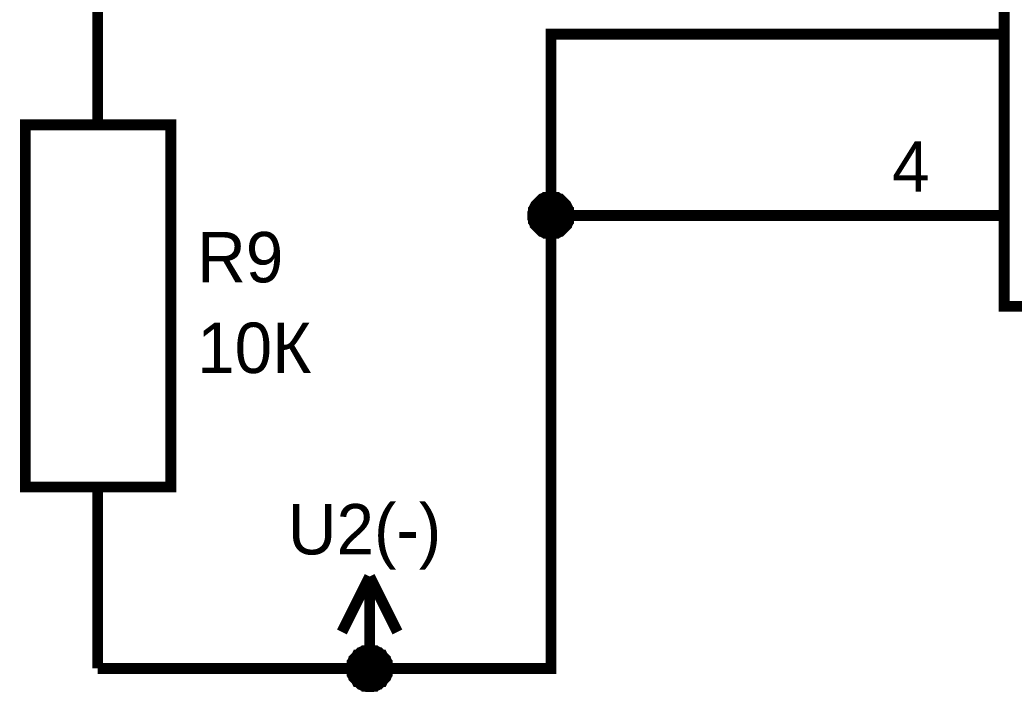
# Model space of a CAD drawing. Extents: x 0 to 594, y 0 to 420.
# Drawn here: x 157.92 to 185.34, y 124.34 to 142.89 of the extents above; entities that cross this region are included whole.
import ezdxf

# ---------------------------------------------------------------- set-up
doc = ezdxf.new("R2010")
doc.units = 0
doc.layers.add('SHEET', color=255, linetype='CONTINUOUS')

msp = doc.modelspace()

# ---------------------------------------------------------------- linework, layer by layer
at = {"layer": 'SHEET', "const_width": 0.3}
for points in [[(185.069, 154.998), (212.54, 154.998), (212.54, 134.985), (185.069, 134.985), (185.069, 154.998)], [(158.068, 139.988), (162.079, 139.988), (162.079, 129.999), (158.068, 129.999), (158.068, 139.988)]]:
    msp.add_lwpolyline(points, close=True, dxfattribs=at)
at = {"layer": 'SHEET'}
for points, const_width in [([(160.065, 139.988), (160.065, 144.992)], 0.3), ([(180.068, 142.49), (172.567, 142.49), (172.567, 137.487)], 0.3), ([(185.069, 142.49), (180.068, 142.49)], 0.3), ([(172.063, 137.487), (172.063, 137.504), (172.063, 137.539), (172.063, 137.556), (172.081, 137.591), (172.081, 137.608), (172.081, 137.643), (172.098, 137.66), (172.098, 137.678), (172.116, 137.713), (172.133, 137.73), (172.133, 137.747), (172.15, 137.782), (172.168, 137.799), (172.185, 137.817), (172.202, 137.834), (172.22, 137.852), (172.237, 137.869), (172.254, 137.886), (172.272, 137.904), (172.289, 137.921), (172.307, 137.938), (172.324, 137.938), (172.341, 137.956), (172.376, 137.973), (172.393, 137.973), (172.411, 137.991), (172.445, 137.991), (172.463, 137.991), (172.498, 138.008), (172.515, 138.008), (172.55, 138.008), (172.567, 138.008)], 0.3), ([(172.063, 137.487), (172.063, 137.504), (172.063, 137.539), (172.063, 137.556), (172.081, 137.591), (172.081, 137.608), (172.081, 137.643), (172.098, 137.66), (172.098, 137.678), (172.116, 137.713), (172.133, 137.73), (172.133, 137.747), (172.15, 137.782), (172.168, 137.799), (172.185, 137.817), (172.202, 137.834), (172.22, 137.852), (172.237, 137.869), (172.254, 137.886), (172.272, 137.904), (172.289, 137.921), (172.307, 137.938), (172.324, 137.938), (172.341, 137.956), (172.376, 137.973), (172.393, 137.973), (172.411, 137.991), (172.445, 137.991), (172.463, 137.991), (172.498, 138.008), (172.515, 138.008), (172.55, 138.008), (172.567, 138.008)], 0.3), ([(172.063, 137.487), (172.063, 137.504), (172.063, 137.539), (172.063, 137.556), (172.081, 137.591), (172.081, 137.608), (172.081, 137.643), (172.098, 137.66), (172.098, 137.678), (172.116, 137.713), (172.133, 137.73), (172.133, 137.747), (172.15, 137.782), (172.168, 137.799), (172.185, 137.817), (172.202, 137.834), (172.22, 137.852), (172.237, 137.869), (172.254, 137.886), (172.272, 137.904), (172.289, 137.921), (172.307, 137.938), (172.324, 137.938), (172.341, 137.956), (172.376, 137.973), (172.393, 137.973), (172.411, 137.991), (172.445, 137.991), (172.463, 137.991), (172.498, 138.008), (172.515, 138.008), (172.55, 138.008), (172.567, 138.008)], 0.3), ([(172.063, 137.487), (172.063, 137.504), (172.063, 137.539), (172.063, 137.556), (172.081, 137.591), (172.081, 137.608), (172.081, 137.643), (172.098, 137.66), (172.098, 137.678), (172.116, 137.713), (172.133, 137.73), (172.133, 137.747), (172.15, 137.782), (172.168, 137.799), (172.185, 137.817), (172.202, 137.834), (172.22, 137.852), (172.237, 137.869), (172.254, 137.886), (172.272, 137.904), (172.289, 137.921), (172.307, 137.938), (172.324, 137.938), (172.341, 137.956), (172.376, 137.973), (172.393, 137.973), (172.411, 137.991), (172.445, 137.991), (172.463, 137.991), (172.498, 138.008), (172.515, 138.008), (172.55, 138.008), (172.567, 138.008)], 0.3), ([(172.063, 137.487), (172.063, 137.504), (172.063, 137.539), (172.063, 137.556), (172.081, 137.591), (172.081, 137.608), (172.081, 137.643), (172.098, 137.66), (172.098, 137.678), (172.116, 137.713), (172.133, 137.73), (172.133, 137.747), (172.15, 137.782), (172.168, 137.799), (172.185, 137.817), (172.202, 137.834), (172.22, 137.852), (172.237, 137.869), (172.254, 137.886), (172.272, 137.904), (172.289, 137.921), (172.307, 137.938), (172.324, 137.938), (172.341, 137.956), (172.376, 137.973), (172.393, 137.973), (172.411, 137.991), (172.445, 137.991), (172.463, 137.991), (172.498, 138.008), (172.515, 138.008), (172.55, 138.008), (172.567, 138.008)], 0.0991), ([(172.063, 137.487), (172.063, 137.504), (172.063, 137.539), (172.063, 137.556), (172.081, 137.591), (172.081, 137.608), (172.081, 137.643), (172.098, 137.66), (172.098, 137.678), (172.116, 137.713), (172.133, 137.73), (172.133, 137.747), (172.15, 137.782), (172.168, 137.799), (172.185, 137.817), (172.202, 137.834), (172.22, 137.852), (172.237, 137.869), (172.254, 137.886), (172.272, 137.904), (172.289, 137.921), (172.307, 137.938), (172.324, 137.938), (172.341, 137.956), (172.376, 137.973), (172.393, 137.973), (172.411, 137.991), (172.445, 137.991), (172.463, 137.991), (172.498, 138.008), (172.515, 138.008), (172.55, 138.008), (172.567, 138.008)], 0.0991), ([(172.063, 137.487), (172.063, 137.504), (172.063, 137.539), (172.063, 137.556), (172.081, 137.591), (172.081, 137.608), (172.081, 137.643), (172.098, 137.66), (172.098, 137.678), (172.116, 137.713), (172.133, 137.73), (172.133, 137.747), (172.15, 137.782), (172.168, 137.799), (172.185, 137.817), (172.202, 137.834), (172.22, 137.852), (172.237, 137.869), (172.254, 137.886), (172.272, 137.904), (172.289, 137.921), (172.307, 137.938), (172.324, 137.938), (172.341, 137.956), (172.376, 137.973), (172.393, 137.973), (172.411, 137.991), (172.445, 137.991), (172.463, 137.991), (172.498, 138.008), (172.515, 138.008), (172.55, 138.008), (172.567, 138.008)], 0.0991), ([(172.063, 137.487), (172.063, 137.504), (172.063, 137.539), (172.063, 137.556), (172.081, 137.591), (172.081, 137.608), (172.081, 137.643), (172.098, 137.66), (172.098, 137.678), (172.116, 137.713), (172.133, 137.73), (172.133, 137.747), (172.15, 137.782), (172.168, 137.799), (172.185, 137.817), (172.202, 137.834), (172.22, 137.852), (172.237, 137.869), (172.254, 137.886), (172.272, 137.904), (172.289, 137.921), (172.307, 137.938), (172.324, 137.938), (172.341, 137.956), (172.376, 137.973), (172.393, 137.973), (172.411, 137.991), (172.445, 137.991), (172.463, 137.991), (172.498, 138.008), (172.515, 138.008), (172.55, 138.008), (172.567, 138.008)], 0.0991), ([(172.567, 138.008), (172.567, 138.008)], 0.3), ([(172.567, 138.008), (172.584, 138.008), (172.619, 138.008), (172.636, 138.008), (172.671, 137.991), (172.689, 137.991), (172.723, 137.991), (172.741, 137.973), (172.758, 137.973), (172.793, 137.956), (172.81, 137.938), (172.827, 137.938), (172.845, 137.921), (172.862, 137.904), (172.88, 137.886), (172.897, 137.869), (172.914, 137.852), (172.932, 137.834), (172.949, 137.817), (172.966, 137.799), (172.984, 137.782), (173.001, 137.747), (173.001, 137.73), (173.018, 137.713), (173.036, 137.678), (173.036, 137.66), (173.053, 137.643), (173.053, 137.608), (173.053, 137.591), (173.071, 137.556), (173.071, 137.539), (173.071, 137.504), (173.071, 137.487)], 0.3), ([(172.567, 138.008), (172.567, 138.008)], 0.3), ([(172.567, 138.008), (172.584, 138.008), (172.619, 138.008), (172.636, 138.008), (172.671, 137.991), (172.689, 137.991), (172.723, 137.991), (172.741, 137.973), (172.758, 137.973), (172.793, 137.956), (172.81, 137.938), (172.827, 137.938), (172.845, 137.921), (172.862, 137.904), (172.88, 137.886), (172.897, 137.869), (172.914, 137.852), (172.932, 137.834), (172.949, 137.817), (172.966, 137.799), (172.984, 137.782), (173.001, 137.747), (173.001, 137.73), (173.018, 137.713), (173.036, 137.678), (173.036, 137.66), (173.053, 137.643), (173.053, 137.608), (173.053, 137.591), (173.071, 137.556), (173.071, 137.539), (173.071, 137.504), (173.071, 137.487)], 0.3), ([(172.567, 138.008), (172.567, 138.008)], 0.3), ([(172.567, 138.008), (172.584, 138.008), (172.619, 138.008), (172.636, 138.008), (172.671, 137.991), (172.689, 137.991), (172.723, 137.991), (172.741, 137.973), (172.758, 137.973), (172.793, 137.956), (172.81, 137.938), (172.827, 137.938), (172.845, 137.921), (172.862, 137.904), (172.88, 137.886), (172.897, 137.869), (172.914, 137.852), (172.932, 137.834), (172.949, 137.817), (172.966, 137.799), (172.984, 137.782), (173.001, 137.747), (173.001, 137.73), (173.018, 137.713), (173.036, 137.678), (173.036, 137.66), (173.053, 137.643), (173.053, 137.608), (173.053, 137.591), (173.071, 137.556), (173.071, 137.539), (173.071, 137.504), (173.071, 137.487)], 0.3), ([(172.567, 138.008), (172.567, 138.008)], 0.3), ([(172.567, 138.008), (172.584, 138.008), (172.619, 138.008), (172.636, 138.008), (172.671, 137.991), (172.689, 137.991), (172.723, 137.991), (172.741, 137.973), (172.758, 137.973), (172.793, 137.956), (172.81, 137.938), (172.827, 137.938), (172.845, 137.921), (172.862, 137.904), (172.88, 137.886), (172.897, 137.869), (172.914, 137.852), (172.932, 137.834), (172.949, 137.817), (172.966, 137.799), (172.984, 137.782), (173.001, 137.747), (173.001, 137.73), (173.018, 137.713), (173.036, 137.678), (173.036, 137.66), (173.053, 137.643), (173.053, 137.608), (173.053, 137.591), (173.071, 137.556), (173.071, 137.539), (173.071, 137.504), (173.071, 137.487)], 0.3), ([(172.567, 138.008), (172.567, 138.008)], 0.0991), ([(172.567, 138.008), (172.584, 138.008), (172.619, 138.008), (172.636, 138.008), (172.671, 137.991), (172.689, 137.991), (172.723, 137.991), (172.741, 137.973), (172.758, 137.973), (172.793, 137.956), (172.81, 137.938), (172.827, 137.938), (172.845, 137.921), (172.862, 137.904), (172.88, 137.886), (172.897, 137.869), (172.914, 137.852), (172.932, 137.834), (172.949, 137.817), (172.966, 137.799), (172.984, 137.782), (173.001, 137.747), (173.001, 137.73), (173.018, 137.713), (173.036, 137.678), (173.036, 137.66), (173.053, 137.643), (173.053, 137.608), (173.053, 137.591), (173.071, 137.556), (173.071, 137.539), (173.071, 137.504), (173.071, 137.487)], 0.0991), ([(172.567, 138.008), (172.567, 138.008)], 0.0991), ([(172.567, 138.008), (172.584, 138.008), (172.619, 138.008), (172.636, 138.008), (172.671, 137.991), (172.689, 137.991), (172.723, 137.991), (172.741, 137.973), (172.758, 137.973), (172.793, 137.956), (172.81, 137.938), (172.827, 137.938), (172.845, 137.921), (172.862, 137.904), (172.88, 137.886), (172.897, 137.869), (172.914, 137.852), (172.932, 137.834), (172.949, 137.817), (172.966, 137.799), (172.984, 137.782), (173.001, 137.747), (173.001, 137.73), (173.018, 137.713), (173.036, 137.678), (173.036, 137.66), (173.053, 137.643), (173.053, 137.608), (173.053, 137.591), (173.071, 137.556), (173.071, 137.539), (173.071, 137.504), (173.071, 137.487)], 0.0991), ([(172.567, 138.008), (172.567, 138.008)], 0.0991), ([(172.567, 138.008), (172.584, 138.008), (172.619, 138.008), (172.636, 138.008), (172.671, 137.991), (172.689, 137.991), (172.723, 137.991), (172.741, 137.973), (172.758, 137.973), (172.793, 137.956), (172.81, 137.938), (172.827, 137.938), (172.845, 137.921), (172.862, 137.904), (172.88, 137.886), (172.897, 137.869), (172.914, 137.852), (172.932, 137.834), (172.949, 137.817), (172.966, 137.799), (172.984, 137.782), (173.001, 137.747), (173.001, 137.73), (173.018, 137.713), (173.036, 137.678), (173.036, 137.66), (173.053, 137.643), (173.053, 137.608), (173.053, 137.591), (173.071, 137.556), (173.071, 137.539), (173.071, 137.504), (173.071, 137.487)], 0.0991), ([(172.567, 138.008), (172.567, 138.008)], 0.0991), ([(172.567, 138.008), (172.584, 138.008), (172.619, 138.008), (172.636, 138.008), (172.671, 137.991), (172.689, 137.991), (172.723, 137.991), (172.741, 137.973), (172.758, 137.973), (172.793, 137.956), (172.81, 137.938), (172.827, 137.938), (172.845, 137.921), (172.862, 137.904), (172.88, 137.886), (172.897, 137.869), (172.914, 137.852), (172.932, 137.834), (172.949, 137.817), (172.966, 137.799), (172.984, 137.782), (173.001, 137.747), (173.001, 137.73), (173.018, 137.713), (173.036, 137.678), (173.036, 137.66), (173.053, 137.643), (173.053, 137.608), (173.053, 137.591), (173.071, 137.556), (173.071, 137.539), (173.071, 137.504), (173.071, 137.487)], 0.0991), ([(180.068, 137.487), (172.567, 137.487), (172.567, 124.996), (167.566, 124.996), (160.065, 124.996)], 0.3), ([(172.567, 136.983), (172.55, 136.983), (172.515, 136.983), (172.498, 136.983), (172.463, 137), (172.445, 137), (172.411, 137), (172.393, 137.018), (172.376, 137.018), (172.341, 137.035), (172.324, 137.052), (172.307, 137.052), (172.289, 137.07), (172.272, 137.087), (172.254, 137.105), (172.237, 137.122), (172.22, 137.139), (172.202, 137.157), (172.185, 137.174), (172.168, 137.191), (172.15, 137.209), (172.133, 137.226), (172.133, 137.244), (172.116, 137.261), (172.098, 137.296), (172.098, 137.313), (172.081, 137.33), (172.081, 137.365), (172.081, 137.383), (172.063, 137.417), (172.063, 137.435), (172.063, 137.469), (172.063, 137.487)], 0.3), ([(172.063, 137.487), (172.063, 137.487)], 0.3), ([(172.567, 136.983), (172.55, 136.983), (172.515, 136.983), (172.498, 136.983), (172.463, 137), (172.445, 137), (172.411, 137), (172.393, 137.018), (172.376, 137.018), (172.341, 137.035), (172.324, 137.052), (172.307, 137.052), (172.289, 137.07), (172.272, 137.087), (172.254, 137.105), (172.237, 137.122), (172.22, 137.139), (172.202, 137.157), (172.185, 137.174), (172.168, 137.191), (172.15, 137.209), (172.133, 137.226), (172.133, 137.244), (172.116, 137.261), (172.098, 137.296), (172.098, 137.313), (172.081, 137.33), (172.081, 137.365), (172.081, 137.383), (172.063, 137.417), (172.063, 137.435), (172.063, 137.469), (172.063, 137.487)], 0.3), ([(172.063, 137.487), (172.063, 137.487)], 0.3), ([(172.567, 136.983), (172.55, 136.983), (172.515, 136.983), (172.498, 136.983), (172.463, 137), (172.445, 137), (172.411, 137), (172.393, 137.018), (172.376, 137.018), (172.341, 137.035), (172.324, 137.052), (172.307, 137.052), (172.289, 137.07), (172.272, 137.087), (172.254, 137.105), (172.237, 137.122), (172.22, 137.139), (172.202, 137.157), (172.185, 137.174), (172.168, 137.191), (172.15, 137.209), (172.133, 137.226), (172.133, 137.244), (172.116, 137.261), (172.098, 137.296), (172.098, 137.313), (172.081, 137.33), (172.081, 137.365), (172.081, 137.383), (172.063, 137.417), (172.063, 137.435), (172.063, 137.469), (172.063, 137.487)], 0.3), ([(172.063, 137.487), (172.063, 137.487)], 0.3), ([(172.567, 136.983), (172.55, 136.983), (172.515, 136.983), (172.498, 136.983), (172.463, 137), (172.445, 137), (172.411, 137), (172.393, 137.018), (172.376, 137.018), (172.341, 137.035), (172.324, 137.052), (172.307, 137.052), (172.289, 137.07), (172.272, 137.087), (172.254, 137.105), (172.237, 137.122), (172.22, 137.139), (172.202, 137.157), (172.185, 137.174), (172.168, 137.191), (172.15, 137.209), (172.133, 137.226), (172.133, 137.244), (172.116, 137.261), (172.098, 137.296), (172.098, 137.313), (172.081, 137.33), (172.081, 137.365), (172.081, 137.383), (172.063, 137.417), (172.063, 137.435), (172.063, 137.469), (172.063, 137.487)], 0.3), ([(172.063, 137.487), (172.063, 137.487)], 0.3), ([(172.567, 136.983), (172.55, 136.983), (172.515, 136.983), (172.498, 136.983), (172.463, 137), (172.445, 137), (172.411, 137), (172.393, 137.018), (172.376, 137.018), (172.341, 137.035), (172.324, 137.052), (172.307, 137.052), (172.289, 137.07), (172.272, 137.087), (172.254, 137.105), (172.237, 137.122), (172.22, 137.139), (172.202, 137.157), (172.185, 137.174), (172.168, 137.191), (172.15, 137.209), (172.133, 137.226), (172.133, 137.244), (172.116, 137.261), (172.098, 137.296), (172.098, 137.313), (172.081, 137.33), (172.081, 137.365), (172.081, 137.383), (172.063, 137.417), (172.063, 137.435), (172.063, 137.469), (172.063, 137.487)], 0.0991), ([(172.063, 137.487), (172.063, 137.487)], 0.0991), ([(172.567, 136.983), (172.55, 136.983), (172.515, 136.983), (172.498, 136.983), (172.463, 137), (172.445, 137), (172.411, 137), (172.393, 137.018), (172.376, 137.018), (172.341, 137.035), (172.324, 137.052), (172.307, 137.052), (172.289, 137.07), (172.272, 137.087), (172.254, 137.105), (172.237, 137.122), (172.22, 137.139), (172.202, 137.157), (172.185, 137.174), (172.168, 137.191), (172.15, 137.209), (172.133, 137.226), (172.133, 137.244), (172.116, 137.261), (172.098, 137.296), (172.098, 137.313), (172.081, 137.33), (172.081, 137.365), (172.081, 137.383), (172.063, 137.417), (172.063, 137.435), (172.063, 137.469), (172.063, 137.487)], 0.0991), ([(172.063, 137.487), (172.063, 137.487)], 0.0991), ([(172.567, 136.983), (172.55, 136.983), (172.515, 136.983), (172.498, 136.983), (172.463, 137), (172.445, 137), (172.411, 137), (172.393, 137.018), (172.376, 137.018), (172.341, 137.035), (172.324, 137.052), (172.307, 137.052), (172.289, 137.07), (172.272, 137.087), (172.254, 137.105), (172.237, 137.122), (172.22, 137.139), (172.202, 137.157), (172.185, 137.174), (172.168, 137.191), (172.15, 137.209), (172.133, 137.226), (172.133, 137.244), (172.116, 137.261), (172.098, 137.296), (172.098, 137.313), (172.081, 137.33), (172.081, 137.365), (172.081, 137.383), (172.063, 137.417), (172.063, 137.435), (172.063, 137.469), (172.063, 137.487)], 0.0991), ([(172.063, 137.487), (172.063, 137.487)], 0.0991), ([(172.567, 136.983), (172.55, 136.983), (172.515, 136.983), (172.498, 136.983), (172.463, 137), (172.445, 137), (172.411, 137), (172.393, 137.018), (172.376, 137.018), (172.341, 137.035), (172.324, 137.052), (172.307, 137.052), (172.289, 137.07), (172.272, 137.087), (172.254, 137.105), (172.237, 137.122), (172.22, 137.139), (172.202, 137.157), (172.185, 137.174), (172.168, 137.191), (172.15, 137.209), (172.133, 137.226), (172.133, 137.244), (172.116, 137.261), (172.098, 137.296), (172.098, 137.313), (172.081, 137.33), (172.081, 137.365), (172.081, 137.383), (172.063, 137.417), (172.063, 137.435), (172.063, 137.469), (172.063, 137.487)], 0.0991), ([(172.063, 137.487), (172.063, 137.487)], 0.0991), ([(173.071, 137.487), (173.071, 137.469), (173.071, 137.435), (173.071, 137.417), (173.053, 137.383), (173.053, 137.365), (173.053, 137.33), (173.036, 137.313), (173.036, 137.296), (173.018, 137.261), (173.001, 137.244), (173.001, 137.226), (172.984, 137.209), (172.966, 137.191), (172.949, 137.174), (172.932, 137.157), (172.914, 137.139), (172.897, 137.122), (172.88, 137.105), (172.862, 137.087), (172.845, 137.07), (172.827, 137.052), (172.81, 137.052), (172.793, 137.035), (172.758, 137.018), (172.741, 137.018), (172.723, 137), (172.689, 137), (172.671, 137), (172.636, 136.983), (172.619, 136.983), (172.584, 136.983), (172.567, 136.983)], 0.3), ([(173.071, 137.487), (173.071, 137.469), (173.071, 137.435), (173.071, 137.417), (173.053, 137.383), (173.053, 137.365), (173.053, 137.33), (173.036, 137.313), (173.036, 137.296), (173.018, 137.261), (173.001, 137.244), (173.001, 137.226), (172.984, 137.209), (172.966, 137.191), (172.949, 137.174), (172.932, 137.157), (172.914, 137.139), (172.897, 137.122), (172.88, 137.105), (172.862, 137.087), (172.845, 137.07), (172.827, 137.052), (172.81, 137.052), (172.793, 137.035), (172.758, 137.018), (172.741, 137.018), (172.723, 137), (172.689, 137), (172.671, 137), (172.636, 136.983), (172.619, 136.983), (172.584, 136.983), (172.567, 136.983)], 0.3), ([(173.071, 137.487), (173.071, 137.469), (173.071, 137.435), (173.071, 137.417), (173.053, 137.383), (173.053, 137.365), (173.053, 137.33), (173.036, 137.313), (173.036, 137.296), (173.018, 137.261), (173.001, 137.244), (173.001, 137.226), (172.984, 137.209), (172.966, 137.191), (172.949, 137.174), (172.932, 137.157), (172.914, 137.139), (172.897, 137.122), (172.88, 137.105), (172.862, 137.087), (172.845, 137.07), (172.827, 137.052), (172.81, 137.052), (172.793, 137.035), (172.758, 137.018), (172.741, 137.018), (172.723, 137), (172.689, 137), (172.671, 137), (172.636, 136.983), (172.619, 136.983), (172.584, 136.983), (172.567, 136.983)], 0.3), ([(173.071, 137.487), (173.071, 137.469), (173.071, 137.435), (173.071, 137.417), (173.053, 137.383), (173.053, 137.365), (173.053, 137.33), (173.036, 137.313), (173.036, 137.296), (173.018, 137.261), (173.001, 137.244), (173.001, 137.226), (172.984, 137.209), (172.966, 137.191), (172.949, 137.174), (172.932, 137.157), (172.914, 137.139), (172.897, 137.122), (172.88, 137.105), (172.862, 137.087), (172.845, 137.07), (172.827, 137.052), (172.81, 137.052), (172.793, 137.035), (172.758, 137.018), (172.741, 137.018), (172.723, 137), (172.689, 137), (172.671, 137), (172.636, 136.983), (172.619, 136.983), (172.584, 136.983), (172.567, 136.983)], 0.3), ([(173.071, 137.487), (173.071, 137.469), (173.071, 137.435), (173.071, 137.417), (173.053, 137.383), (173.053, 137.365), (173.053, 137.33), (173.036, 137.313), (173.036, 137.296), (173.018, 137.261), (173.001, 137.244), (173.001, 137.226), (172.984, 137.209), (172.966, 137.191), (172.949, 137.174), (172.932, 137.157), (172.914, 137.139), (172.897, 137.122), (172.88, 137.105), (172.862, 137.087), (172.845, 137.07), (172.827, 137.052), (172.81, 137.052), (172.793, 137.035), (172.758, 137.018), (172.741, 137.018), (172.723, 137), (172.689, 137), (172.671, 137), (172.636, 136.983), (172.619, 136.983), (172.584, 136.983), (172.567, 136.983)], 0.0991), ([(173.071, 137.487), (173.071, 137.469), (173.071, 137.435), (173.071, 137.417), (173.053, 137.383), (173.053, 137.365), (173.053, 137.33), (173.036, 137.313), (173.036, 137.296), (173.018, 137.261), (173.001, 137.244), (173.001, 137.226), (172.984, 137.209), (172.966, 137.191), (172.949, 137.174), (172.932, 137.157), (172.914, 137.139), (172.897, 137.122), (172.88, 137.105), (172.862, 137.087), (172.845, 137.07), (172.827, 137.052), (172.81, 137.052), (172.793, 137.035), (172.758, 137.018), (172.741, 137.018), (172.723, 137), (172.689, 137), (172.671, 137), (172.636, 136.983), (172.619, 136.983), (172.584, 136.983), (172.567, 136.983)], 0.0991), ([(173.071, 137.487), (173.071, 137.469), (173.071, 137.435), (173.071, 137.417), (173.053, 137.383), (173.053, 137.365), (173.053, 137.33), (173.036, 137.313), (173.036, 137.296), (173.018, 137.261), (173.001, 137.244), (173.001, 137.226), (172.984, 137.209), (172.966, 137.191), (172.949, 137.174), (172.932, 137.157), (172.914, 137.139), (172.897, 137.122), (172.88, 137.105), (172.862, 137.087), (172.845, 137.07), (172.827, 137.052), (172.81, 137.052), (172.793, 137.035), (172.758, 137.018), (172.741, 137.018), (172.723, 137), (172.689, 137), (172.671, 137), (172.636, 136.983), (172.619, 136.983), (172.584, 136.983), (172.567, 136.983)], 0.0991), ([(173.071, 137.487), (173.071, 137.469), (173.071, 137.435), (173.071, 137.417), (173.053, 137.383), (173.053, 137.365), (173.053, 137.33), (173.036, 137.313), (173.036, 137.296), (173.018, 137.261), (173.001, 137.244), (173.001, 137.226), (172.984, 137.209), (172.966, 137.191), (172.949, 137.174), (172.932, 137.157), (172.914, 137.139), (172.897, 137.122), (172.88, 137.105), (172.862, 137.087), (172.845, 137.07), (172.827, 137.052), (172.81, 137.052), (172.793, 137.035), (172.758, 137.018), (172.741, 137.018), (172.723, 137), (172.689, 137), (172.671, 137), (172.636, 136.983), (172.619, 136.983), (172.584, 136.983), (172.567, 136.983)], 0.0991), ([(173.071, 137.487), (173.071, 137.487), (173.071, 137.487), (173.071, 137.487), (173.071, 137.487), (173.071, 137.487), (173.071, 137.487), (173.071, 137.487), (173.071, 137.487), (173.071, 137.487), (173.071, 137.487), (173.071, 137.487), (173.071, 137.487), (173.071, 137.487), (173.071, 137.487), (173.071, 137.487), (173.071, 137.487), (173.071, 137.487), (173.071, 137.487), (173.071, 137.487), (173.071, 137.487), (173.071, 137.487), (173.071, 137.487), (173.071, 137.487), (173.071, 137.487), (173.071, 137.487), (173.071, 137.487), (173.071, 137.487), (173.071, 137.487), (173.071, 137.487), (173.071, 137.487), (173.071, 137.487), (173.071, 137.487)], 0.3), ([(173.071, 137.487), (173.071, 137.487)], 0.3), ([(173.071, 137.487), (173.071, 137.487), (173.071, 137.487), (173.071, 137.487), (173.071, 137.487), (173.071, 137.487), (173.071, 137.487), (173.071, 137.487), (173.071, 137.487), (173.071, 137.487), (173.071, 137.487), (173.071, 137.487), (173.071, 137.487), (173.071, 137.487), (173.071, 137.487), (173.071, 137.487), (173.071, 137.487), (173.071, 137.487), (173.071, 137.487), (173.071, 137.487), (173.071, 137.487), (173.071, 137.487), (173.071, 137.487), (173.071, 137.487), (173.071, 137.487), (173.071, 137.487), (173.071, 137.487), (173.071, 137.487), (173.071, 137.487), (173.071, 137.487), (173.071, 137.487), (173.071, 137.487), (173.071, 137.487)], 0.3), ([(173.071, 137.487), (173.071, 137.487)], 0.3), ([(173.071, 137.487), (173.071, 137.487), (173.071, 137.487), (173.071, 137.487), (173.071, 137.487), (173.071, 137.487), (173.071, 137.487), (173.071, 137.487), (173.071, 137.487), (173.071, 137.487), (173.071, 137.487), (173.071, 137.487), (173.071, 137.487), (173.071, 137.487), (173.071, 137.487), (173.071, 137.487), (173.071, 137.487), (173.071, 137.487), (173.071, 137.487), (173.071, 137.487), (173.071, 137.487), (173.071, 137.487), (173.071, 137.487), (173.071, 137.487), (173.071, 137.487), (173.071, 137.487), (173.071, 137.487), (173.071, 137.487), (173.071, 137.487), (173.071, 137.487), (173.071, 137.487), (173.071, 137.487), (173.071, 137.487)], 0.3), ([(173.071, 137.487), (173.071, 137.487)], 0.3), ([(173.071, 137.487), (173.071, 137.487), (173.071, 137.487), (173.071, 137.487), (173.071, 137.487), (173.071, 137.487), (173.071, 137.487), (173.071, 137.487), (173.071, 137.487), (173.071, 137.487), (173.071, 137.487), (173.071, 137.487), (173.071, 137.487), (173.071, 137.487), (173.071, 137.487), (173.071, 137.487), (173.071, 137.487), (173.071, 137.487), (173.071, 137.487), (173.071, 137.487), (173.071, 137.487), (173.071, 137.487), (173.071, 137.487), (173.071, 137.487), (173.071, 137.487), (173.071, 137.487), (173.071, 137.487), (173.071, 137.487), (173.071, 137.487), (173.071, 137.487), (173.071, 137.487), (173.071, 137.487), (173.071, 137.487)], 0.3), ([(173.071, 137.487), (173.071, 137.487)], 0.3), ([(173.071, 137.487), (173.071, 137.487), (173.071, 137.487), (173.071, 137.487), (173.071, 137.487), (173.071, 137.487), (173.071, 137.487), (173.071, 137.487), (173.071, 137.487), (173.071, 137.487), (173.071, 137.487), (173.071, 137.487), (173.071, 137.487), (173.071, 137.487), (173.071, 137.487), (173.071, 137.487), (173.071, 137.487), (173.071, 137.487), (173.071, 137.487), (173.071, 137.487), (173.071, 137.487), (173.071, 137.487), (173.071, 137.487), (173.071, 137.487), (173.071, 137.487), (173.071, 137.487), (173.071, 137.487), (173.071, 137.487), (173.071, 137.487), (173.071, 137.487), (173.071, 137.487), (173.071, 137.487), (173.071, 137.487)], 0.0991), ([(173.071, 137.487), (173.071, 137.487)], 0.0991), ([(173.071, 137.487), (173.071, 137.487), (173.071, 137.487), (173.071, 137.487), (173.071, 137.487), (173.071, 137.487), (173.071, 137.487), (173.071, 137.487), (173.071, 137.487), (173.071, 137.487), (173.071, 137.487), (173.071, 137.487), (173.071, 137.487), (173.071, 137.487), (173.071, 137.487), (173.071, 137.487), (173.071, 137.487), (173.071, 137.487), (173.071, 137.487), (173.071, 137.487), (173.071, 137.487), (173.071, 137.487), (173.071, 137.487), (173.071, 137.487), (173.071, 137.487), (173.071, 137.487), (173.071, 137.487), (173.071, 137.487), (173.071, 137.487), (173.071, 137.487), (173.071, 137.487), (173.071, 137.487), (173.071, 137.487)], 0.0991), ([(173.071, 137.487), (173.071, 137.487)], 0.0991), ([(173.071, 137.487), (173.071, 137.487), (173.071, 137.487), (173.071, 137.487), (173.071, 137.487), (173.071, 137.487), (173.071, 137.487), (173.071, 137.487), (173.071, 137.487), (173.071, 137.487), (173.071, 137.487), (173.071, 137.487), (173.071, 137.487), (173.071, 137.487), (173.071, 137.487), (173.071, 137.487), (173.071, 137.487), (173.071, 137.487), (173.071, 137.487), (173.071, 137.487), (173.071, 137.487), (173.071, 137.487), (173.071, 137.487), (173.071, 137.487), (173.071, 137.487), (173.071, 137.487), (173.071, 137.487), (173.071, 137.487), (173.071, 137.487), (173.071, 137.487), (173.071, 137.487), (173.071, 137.487), (173.071, 137.487)], 0.0991), ([(173.071, 137.487), (173.071, 137.487)], 0.0991), ([(173.071, 137.487), (173.071, 137.487), (173.071, 137.487), (173.071, 137.487), (173.071, 137.487), (173.071, 137.487), (173.071, 137.487), (173.071, 137.487), (173.071, 137.487), (173.071, 137.487), (173.071, 137.487), (173.071, 137.487), (173.071, 137.487), (173.071, 137.487), (173.071, 137.487), (173.071, 137.487), (173.071, 137.487), (173.071, 137.487), (173.071, 137.487), (173.071, 137.487), (173.071, 137.487), (173.071, 137.487), (173.071, 137.487), (173.071, 137.487), (173.071, 137.487), (173.071, 137.487), (173.071, 137.487), (173.071, 137.487), (173.071, 137.487), (173.071, 137.487), (173.071, 137.487), (173.071, 137.487), (173.071, 137.487)], 0.0991), ([(173.071, 137.487), (173.071, 137.487)], 0.0991), ([(185.069, 137.487), (180.068, 137.487)], 0.3), ([(160.065, 129.999), (160.065, 124.996)], 0.3), ([(167.566, 127.532), (166.802, 126.003)], 0.3), ([(167.566, 127.532), (168.33, 126.003)], 0.3), ([(167.566, 124.996), (167.566, 127.532)], 0.3), ([(167.063, 124.996), (167.063, 125.013), (167.063, 125.048), (167.063, 125.065), (167.08, 125.1), (167.08, 125.117), (167.08, 125.152), (167.097, 125.17), (167.097, 125.187), (167.115, 125.222), (167.132, 125.239), (167.132, 125.256), (167.149, 125.274), (167.167, 125.291), (167.184, 125.309), (167.201, 125.326), (167.219, 125.361), (167.236, 125.361), (167.254, 125.378), (167.271, 125.395), (167.288, 125.413), (167.306, 125.43), (167.323, 125.43), (167.34, 125.448), (167.375, 125.465), (167.392, 125.465), (167.41, 125.482), (167.445, 125.482), (167.462, 125.482), (167.497, 125.5), (167.514, 125.5), (167.549, 125.5), (167.566, 125.5)], 0.3), ([(167.063, 124.996), (167.063, 125.013), (167.063, 125.048), (167.063, 125.065), (167.08, 125.1), (167.08, 125.117), (167.08, 125.152), (167.097, 125.17), (167.097, 125.187), (167.115, 125.222), (167.132, 125.239), (167.132, 125.256), (167.149, 125.274), (167.167, 125.291), (167.184, 125.309), (167.201, 125.326), (167.219, 125.361), (167.236, 125.361), (167.254, 125.378), (167.271, 125.395), (167.288, 125.413), (167.306, 125.43), (167.323, 125.43), (167.34, 125.448), (167.375, 125.465), (167.392, 125.465), (167.41, 125.482), (167.445, 125.482), (167.462, 125.482), (167.497, 125.5), (167.514, 125.5), (167.549, 125.5), (167.566, 125.5)], 0.3), ([(167.063, 124.996), (167.063, 125.013), (167.063, 125.048), (167.063, 125.065), (167.08, 125.1), (167.08, 125.117), (167.08, 125.152), (167.097, 125.17), (167.097, 125.187), (167.115, 125.222), (167.132, 125.239), (167.132, 125.256), (167.149, 125.274), (167.167, 125.291), (167.184, 125.309), (167.201, 125.326), (167.219, 125.361), (167.236, 125.361), (167.254, 125.378), (167.271, 125.395), (167.288, 125.413), (167.306, 125.43), (167.323, 125.43), (167.34, 125.448), (167.375, 125.465), (167.392, 125.465), (167.41, 125.482), (167.445, 125.482), (167.462, 125.482), (167.497, 125.5), (167.514, 125.5), (167.549, 125.5), (167.566, 125.5)], 0.3), ([(167.063, 124.996), (167.063, 125.013), (167.063, 125.048), (167.063, 125.065), (167.08, 125.1), (167.08, 125.117), (167.08, 125.152), (167.097, 125.17), (167.097, 125.187), (167.115, 125.222), (167.132, 125.239), (167.132, 125.256), (167.149, 125.274), (167.167, 125.291), (167.184, 125.309), (167.201, 125.326), (167.219, 125.361), (167.236, 125.361), (167.254, 125.378), (167.271, 125.395), (167.288, 125.413), (167.306, 125.43), (167.323, 125.43), (167.34, 125.448), (167.375, 125.465), (167.392, 125.465), (167.41, 125.482), (167.445, 125.482), (167.462, 125.482), (167.497, 125.5), (167.514, 125.5), (167.549, 125.5), (167.566, 125.5)], 0.3), ([(167.566, 125.5), (167.566, 125.5)], 0.3), ([(167.566, 125.5), (167.583, 125.5), (167.618, 125.5), (167.636, 125.5), (167.67, 125.482), (167.688, 125.482), (167.722, 125.482), (167.74, 125.465), (167.757, 125.465), (167.792, 125.448), (167.809, 125.43), (167.827, 125.43), (167.844, 125.413), (167.861, 125.395), (167.879, 125.378), (167.896, 125.361), (167.913, 125.361), (167.931, 125.326), (167.948, 125.309), (167.965, 125.291), (167.983, 125.274), (168, 125.256), (168, 125.239), (168.018, 125.222), (168.035, 125.187), (168.035, 125.17), (168.052, 125.152), (168.052, 125.117), (168.052, 125.1), (168.07, 125.065), (168.07, 125.048), (168.07, 125.013), (168.07, 124.996)], 0.3), ([(167.566, 125.5), (167.566, 125.5)], 0.3), ([(167.566, 125.5), (167.583, 125.5), (167.618, 125.5), (167.636, 125.5), (167.67, 125.482), (167.688, 125.482), (167.722, 125.482), (167.74, 125.465), (167.757, 125.465), (167.792, 125.448), (167.809, 125.43), (167.827, 125.43), (167.844, 125.413), (167.861, 125.395), (167.879, 125.378), (167.896, 125.361), (167.913, 125.361), (167.931, 125.326), (167.948, 125.309), (167.965, 125.291), (167.983, 125.274), (168, 125.256), (168, 125.239), (168.018, 125.222), (168.035, 125.187), (168.035, 125.17), (168.052, 125.152), (168.052, 125.117), (168.052, 125.1), (168.07, 125.065), (168.07, 125.048), (168.07, 125.013), (168.07, 124.996)], 0.3), ([(167.566, 125.5), (167.566, 125.5)], 0.3), ([(167.566, 125.5), (167.583, 125.5), (167.618, 125.5), (167.636, 125.5), (167.67, 125.482), (167.688, 125.482), (167.722, 125.482), (167.74, 125.465), (167.757, 125.465), (167.792, 125.448), (167.809, 125.43), (167.827, 125.43), (167.844, 125.413), (167.861, 125.395), (167.879, 125.378), (167.896, 125.361), (167.913, 125.361), (167.931, 125.326), (167.948, 125.309), (167.965, 125.291), (167.983, 125.274), (168, 125.256), (168, 125.239), (168.018, 125.222), (168.035, 125.187), (168.035, 125.17), (168.052, 125.152), (168.052, 125.117), (168.052, 125.1), (168.07, 125.065), (168.07, 125.048), (168.07, 125.013), (168.07, 124.996)], 0.3), ([(167.566, 125.5), (167.566, 125.5)], 0.3), ([(167.566, 125.5), (167.583, 125.5), (167.618, 125.5), (167.636, 125.5), (167.67, 125.482), (167.688, 125.482), (167.722, 125.482), (167.74, 125.465), (167.757, 125.465), (167.792, 125.448), (167.809, 125.43), (167.827, 125.43), (167.844, 125.413), (167.861, 125.395), (167.879, 125.378), (167.896, 125.361), (167.913, 125.361), (167.931, 125.326), (167.948, 125.309), (167.965, 125.291), (167.983, 125.274), (168, 125.256), (168, 125.239), (168.018, 125.222), (168.035, 125.187), (168.035, 125.17), (168.052, 125.152), (168.052, 125.117), (168.052, 125.1), (168.07, 125.065), (168.07, 125.048), (168.07, 125.013), (168.07, 124.996)], 0.3), ([(167.063, 124.996), (167.063, 125.013), (167.063, 125.048), (167.063, 125.065), (167.08, 125.1), (167.08, 125.117), (167.08, 125.152), (167.097, 125.17), (167.097, 125.187), (167.115, 125.222), (167.132, 125.239), (167.132, 125.256), (167.149, 125.274), (167.167, 125.291), (167.184, 125.309), (167.201, 125.326), (167.219, 125.361), (167.236, 125.361), (167.254, 125.378), (167.271, 125.395), (167.288, 125.413), (167.306, 125.43), (167.323, 125.43), (167.34, 125.448), (167.375, 125.465), (167.392, 125.465), (167.41, 125.482), (167.445, 125.482), (167.462, 125.482), (167.497, 125.5), (167.514, 125.5), (167.549, 125.5), (167.566, 125.5)], 0.0991), ([(167.063, 124.996), (167.063, 125.013), (167.063, 125.048), (167.063, 125.065), (167.08, 125.1), (167.08, 125.117), (167.08, 125.152), (167.097, 125.17), (167.097, 125.187), (167.115, 125.222), (167.132, 125.239), (167.132, 125.256), (167.149, 125.274), (167.167, 125.291), (167.184, 125.309), (167.201, 125.326), (167.219, 125.361), (167.236, 125.361), (167.254, 125.378), (167.271, 125.395), (167.288, 125.413), (167.306, 125.43), (167.323, 125.43), (167.34, 125.448), (167.375, 125.465), (167.392, 125.465), (167.41, 125.482), (167.445, 125.482), (167.462, 125.482), (167.497, 125.5), (167.514, 125.5), (167.549, 125.5), (167.566, 125.5)], 0.0991), ([(167.063, 124.996), (167.063, 125.013), (167.063, 125.048), (167.063, 125.065), (167.08, 125.1), (167.08, 125.117), (167.08, 125.152), (167.097, 125.17), (167.097, 125.187), (167.115, 125.222), (167.132, 125.239), (167.132, 125.256), (167.149, 125.274), (167.167, 125.291), (167.184, 125.309), (167.201, 125.326), (167.219, 125.361), (167.236, 125.361), (167.254, 125.378), (167.271, 125.395), (167.288, 125.413), (167.306, 125.43), (167.323, 125.43), (167.34, 125.448), (167.375, 125.465), (167.392, 125.465), (167.41, 125.482), (167.445, 125.482), (167.462, 125.482), (167.497, 125.5), (167.514, 125.5), (167.549, 125.5), (167.566, 125.5)], 0.0991), ([(167.063, 124.996), (167.063, 125.013), (167.063, 125.048), (167.063, 125.065), (167.08, 125.1), (167.08, 125.117), (167.08, 125.152), (167.097, 125.17), (167.097, 125.187), (167.115, 125.222), (167.132, 125.239), (167.132, 125.256), (167.149, 125.274), (167.167, 125.291), (167.184, 125.309), (167.201, 125.326), (167.219, 125.361), (167.236, 125.361), (167.254, 125.378), (167.271, 125.395), (167.288, 125.413), (167.306, 125.43), (167.323, 125.43), (167.34, 125.448), (167.375, 125.465), (167.392, 125.465), (167.41, 125.482), (167.445, 125.482), (167.462, 125.482), (167.497, 125.5), (167.514, 125.5), (167.549, 125.5), (167.566, 125.5)], 0.0991), ([(167.566, 125.5), (167.566, 125.5)], 0.0991), ([(167.566, 125.5), (167.583, 125.5), (167.618, 125.5), (167.636, 125.5), (167.67, 125.482), (167.688, 125.482), (167.722, 125.482), (167.74, 125.465), (167.757, 125.465), (167.792, 125.448), (167.809, 125.43), (167.827, 125.43), (167.844, 125.413), (167.861, 125.395), (167.879, 125.378), (167.896, 125.361), (167.913, 125.361), (167.931, 125.326), (167.948, 125.309), (167.965, 125.291), (167.983, 125.274), (168, 125.256), (168, 125.239), (168.018, 125.222), (168.035, 125.187), (168.035, 125.17), (168.052, 125.152), (168.052, 125.117), (168.052, 125.1), (168.07, 125.065), (168.07, 125.048), (168.07, 125.013), (168.07, 124.996)], 0.0991), ([(167.566, 125.5), (167.566, 125.5)], 0.0991), ([(167.566, 125.5), (167.583, 125.5), (167.618, 125.5), (167.636, 125.5), (167.67, 125.482), (167.688, 125.482), (167.722, 125.482), (167.74, 125.465), (167.757, 125.465), (167.792, 125.448), (167.809, 125.43), (167.827, 125.43), (167.844, 125.413), (167.861, 125.395), (167.879, 125.378), (167.896, 125.361), (167.913, 125.361), (167.931, 125.326), (167.948, 125.309), (167.965, 125.291), (167.983, 125.274), (168, 125.256), (168, 125.239), (168.018, 125.222), (168.035, 125.187), (168.035, 125.17), (168.052, 125.152), (168.052, 125.117), (168.052, 125.1), (168.07, 125.065), (168.07, 125.048), (168.07, 125.013), (168.07, 124.996)], 0.0991), ([(167.566, 125.5), (167.566, 125.5)], 0.0991), ([(167.566, 125.5), (167.583, 125.5), (167.618, 125.5), (167.636, 125.5), (167.67, 125.482), (167.688, 125.482), (167.722, 125.482), (167.74, 125.465), (167.757, 125.465), (167.792, 125.448), (167.809, 125.43), (167.827, 125.43), (167.844, 125.413), (167.861, 125.395), (167.879, 125.378), (167.896, 125.361), (167.913, 125.361), (167.931, 125.326), (167.948, 125.309), (167.965, 125.291), (167.983, 125.274), (168, 125.256), (168, 125.239), (168.018, 125.222), (168.035, 125.187), (168.035, 125.17), (168.052, 125.152), (168.052, 125.117), (168.052, 125.1), (168.07, 125.065), (168.07, 125.048), (168.07, 125.013), (168.07, 124.996)], 0.0991), ([(167.566, 125.5), (167.566, 125.5)], 0.0991), ([(167.566, 125.5), (167.583, 125.5), (167.618, 125.5), (167.636, 125.5), (167.67, 125.482), (167.688, 125.482), (167.722, 125.482), (167.74, 125.465), (167.757, 125.465), (167.792, 125.448), (167.809, 125.43), (167.827, 125.43), (167.844, 125.413), (167.861, 125.395), (167.879, 125.378), (167.896, 125.361), (167.913, 125.361), (167.931, 125.326), (167.948, 125.309), (167.965, 125.291), (167.983, 125.274), (168, 125.256), (168, 125.239), (168.018, 125.222), (168.035, 125.187), (168.035, 125.17), (168.052, 125.152), (168.052, 125.117), (168.052, 125.1), (168.07, 125.065), (168.07, 125.048), (168.07, 125.013), (168.07, 124.996)], 0.0991), ([(167.566, 124.492), (167.549, 124.492), (167.514, 124.492), (167.497, 124.492), (167.462, 124.509), (167.445, 124.509), (167.41, 124.509), (167.392, 124.527), (167.375, 124.527), (167.34, 124.544), (167.323, 124.562), (167.306, 124.562), (167.288, 124.579), (167.271, 124.596), (167.254, 124.614), (167.236, 124.631), (167.219, 124.631), (167.201, 124.666), (167.184, 124.683), (167.167, 124.701), (167.149, 124.718), (167.132, 124.735), (167.132, 124.753), (167.115, 124.77), (167.097, 124.805), (167.097, 124.822), (167.08, 124.84), (167.08, 124.874), (167.08, 124.892), (167.063, 124.926), (167.063, 124.944), (167.063, 124.978), (167.063, 124.996)], 0.3), ([(167.063, 124.996), (167.063, 124.996)], 0.3), ([(167.566, 124.492), (167.549, 124.492), (167.514, 124.492), (167.497, 124.492), (167.462, 124.509), (167.445, 124.509), (167.41, 124.509), (167.392, 124.527), (167.375, 124.527), (167.34, 124.544), (167.323, 124.562), (167.306, 124.562), (167.288, 124.579), (167.271, 124.596), (167.254, 124.614), (167.236, 124.631), (167.219, 124.631), (167.201, 124.666), (167.184, 124.683), (167.167, 124.701), (167.149, 124.718), (167.132, 124.735), (167.132, 124.753), (167.115, 124.77), (167.097, 124.805), (167.097, 124.822), (167.08, 124.84), (167.08, 124.874), (167.08, 124.892), (167.063, 124.926), (167.063, 124.944), (167.063, 124.978), (167.063, 124.996)], 0.3), ([(167.063, 124.996), (167.063, 124.996)], 0.3), ([(167.566, 124.492), (167.549, 124.492), (167.514, 124.492), (167.497, 124.492), (167.462, 124.509), (167.445, 124.509), (167.41, 124.509), (167.392, 124.527), (167.375, 124.527), (167.34, 124.544), (167.323, 124.562), (167.306, 124.562), (167.288, 124.579), (167.271, 124.596), (167.254, 124.614), (167.236, 124.631), (167.219, 124.631), (167.201, 124.666), (167.184, 124.683), (167.167, 124.701), (167.149, 124.718), (167.132, 124.735), (167.132, 124.753), (167.115, 124.77), (167.097, 124.805), (167.097, 124.822), (167.08, 124.84), (167.08, 124.874), (167.08, 124.892), (167.063, 124.926), (167.063, 124.944), (167.063, 124.978), (167.063, 124.996)], 0.3), ([(167.063, 124.996), (167.063, 124.996)], 0.3), ([(167.566, 124.492), (167.549, 124.492), (167.514, 124.492), (167.497, 124.492), (167.462, 124.509), (167.445, 124.509), (167.41, 124.509), (167.392, 124.527), (167.375, 124.527), (167.34, 124.544), (167.323, 124.562), (167.306, 124.562), (167.288, 124.579), (167.271, 124.596), (167.254, 124.614), (167.236, 124.631), (167.219, 124.631), (167.201, 124.666), (167.184, 124.683), (167.167, 124.701), (167.149, 124.718), (167.132, 124.735), (167.132, 124.753), (167.115, 124.77), (167.097, 124.805), (167.097, 124.822), (167.08, 124.84), (167.08, 124.874), (167.08, 124.892), (167.063, 124.926), (167.063, 124.944), (167.063, 124.978), (167.063, 124.996)], 0.3), ([(167.063, 124.996), (167.063, 124.996)], 0.3), ([(168.07, 124.996), (168.07, 124.978), (168.07, 124.944), (168.07, 124.926), (168.052, 124.892), (168.052, 124.874), (168.052, 124.84), (168.035, 124.822), (168.035, 124.805), (168.018, 124.77), (168, 124.753), (168, 124.735), (167.983, 124.718), (167.965, 124.701), (167.948, 124.683), (167.931, 124.666), (167.913, 124.631), (167.896, 124.631), (167.879, 124.614), (167.861, 124.596), (167.844, 124.579), (167.827, 124.562), (167.809, 124.562), (167.792, 124.544), (167.757, 124.527), (167.74, 124.527), (167.722, 124.509), (167.688, 124.509), (167.67, 124.509), (167.636, 124.492), (167.618, 124.492), (167.583, 124.492), (167.566, 124.492)], 0.3), ([(168.07, 124.996), (168.07, 124.978), (168.07, 124.944), (168.07, 124.926), (168.052, 124.892), (168.052, 124.874), (168.052, 124.84), (168.035, 124.822), (168.035, 124.805), (168.018, 124.77), (168, 124.753), (168, 124.735), (167.983, 124.718), (167.965, 124.701), (167.948, 124.683), (167.931, 124.666), (167.913, 124.631), (167.896, 124.631), (167.879, 124.614), (167.861, 124.596), (167.844, 124.579), (167.827, 124.562), (167.809, 124.562), (167.792, 124.544), (167.757, 124.527), (167.74, 124.527), (167.722, 124.509), (167.688, 124.509), (167.67, 124.509), (167.636, 124.492), (167.618, 124.492), (167.583, 124.492), (167.566, 124.492)], 0.3), ([(168.07, 124.996), (168.07, 124.978), (168.07, 124.944), (168.07, 124.926), (168.052, 124.892), (168.052, 124.874), (168.052, 124.84), (168.035, 124.822), (168.035, 124.805), (168.018, 124.77), (168, 124.753), (168, 124.735), (167.983, 124.718), (167.965, 124.701), (167.948, 124.683), (167.931, 124.666), (167.913, 124.631), (167.896, 124.631), (167.879, 124.614), (167.861, 124.596), (167.844, 124.579), (167.827, 124.562), (167.809, 124.562), (167.792, 124.544), (167.757, 124.527), (167.74, 124.527), (167.722, 124.509), (167.688, 124.509), (167.67, 124.509), (167.636, 124.492), (167.618, 124.492), (167.583, 124.492), (167.566, 124.492)], 0.3), ([(168.07, 124.996), (168.07, 124.978), (168.07, 124.944), (168.07, 124.926), (168.052, 124.892), (168.052, 124.874), (168.052, 124.84), (168.035, 124.822), (168.035, 124.805), (168.018, 124.77), (168, 124.753), (168, 124.735), (167.983, 124.718), (167.965, 124.701), (167.948, 124.683), (167.931, 124.666), (167.913, 124.631), (167.896, 124.631), (167.879, 124.614), (167.861, 124.596), (167.844, 124.579), (167.827, 124.562), (167.809, 124.562), (167.792, 124.544), (167.757, 124.527), (167.74, 124.527), (167.722, 124.509), (167.688, 124.509), (167.67, 124.509), (167.636, 124.492), (167.618, 124.492), (167.583, 124.492), (167.566, 124.492)], 0.3), ([(168.07, 124.996), (168.07, 124.996), (168.07, 124.996), (168.07, 124.996), (168.07, 124.996), (168.07, 124.996), (168.07, 124.996), (168.07, 124.996), (168.07, 124.996), (168.07, 124.996), (168.07, 124.996), (168.07, 124.996), (168.07, 124.996), (168.07, 124.996), (168.07, 124.996), (168.07, 124.996), (168.07, 124.996), (168.07, 124.996), (168.07, 124.996), (168.07, 124.996), (168.07, 124.996), (168.07, 124.996), (168.07, 124.996), (168.07, 124.996), (168.07, 124.996), (168.07, 124.996), (168.07, 124.996), (168.07, 124.996), (168.07, 124.996), (168.07, 124.996), (168.07, 124.996), (168.07, 124.996), (168.07, 124.996)], 0.3), ([(168.07, 124.996), (168.07, 124.996)], 0.3), ([(168.07, 124.996), (168.07, 124.996), (168.07, 124.996), (168.07, 124.996), (168.07, 124.996), (168.07, 124.996), (168.07, 124.996), (168.07, 124.996), (168.07, 124.996), (168.07, 124.996), (168.07, 124.996), (168.07, 124.996), (168.07, 124.996), (168.07, 124.996), (168.07, 124.996), (168.07, 124.996), (168.07, 124.996), (168.07, 124.996), (168.07, 124.996), (168.07, 124.996), (168.07, 124.996), (168.07, 124.996), (168.07, 124.996), (168.07, 124.996), (168.07, 124.996), (168.07, 124.996), (168.07, 124.996), (168.07, 124.996), (168.07, 124.996), (168.07, 124.996), (168.07, 124.996), (168.07, 124.996), (168.07, 124.996)], 0.3), ([(168.07, 124.996), (168.07, 124.996)], 0.3), ([(168.07, 124.996), (168.07, 124.996), (168.07, 124.996), (168.07, 124.996), (168.07, 124.996), (168.07, 124.996), (168.07, 124.996), (168.07, 124.996), (168.07, 124.996), (168.07, 124.996), (168.07, 124.996), (168.07, 124.996), (168.07, 124.996), (168.07, 124.996), (168.07, 124.996), (168.07, 124.996), (168.07, 124.996), (168.07, 124.996), (168.07, 124.996), (168.07, 124.996), (168.07, 124.996), (168.07, 124.996), (168.07, 124.996), (168.07, 124.996), (168.07, 124.996), (168.07, 124.996), (168.07, 124.996), (168.07, 124.996), (168.07, 124.996), (168.07, 124.996), (168.07, 124.996), (168.07, 124.996), (168.07, 124.996)], 0.3), ([(168.07, 124.996), (168.07, 124.996)], 0.3), ([(168.07, 124.996), (168.07, 124.996), (168.07, 124.996), (168.07, 124.996), (168.07, 124.996), (168.07, 124.996), (168.07, 124.996), (168.07, 124.996), (168.07, 124.996), (168.07, 124.996), (168.07, 124.996), (168.07, 124.996), (168.07, 124.996), (168.07, 124.996), (168.07, 124.996), (168.07, 124.996), (168.07, 124.996), (168.07, 124.996), (168.07, 124.996), (168.07, 124.996), (168.07, 124.996), (168.07, 124.996), (168.07, 124.996), (168.07, 124.996), (168.07, 124.996), (168.07, 124.996), (168.07, 124.996), (168.07, 124.996), (168.07, 124.996), (168.07, 124.996), (168.07, 124.996), (168.07, 124.996), (168.07, 124.996)], 0.3), ([(168.07, 124.996), (168.07, 124.996)], 0.3), ([(167.566, 124.492), (167.549, 124.492), (167.514, 124.492), (167.497, 124.492), (167.462, 124.509), (167.445, 124.509), (167.41, 124.509), (167.392, 124.527), (167.375, 124.527), (167.34, 124.544), (167.323, 124.562), (167.306, 124.562), (167.288, 124.579), (167.271, 124.596), (167.254, 124.614), (167.236, 124.631), (167.219, 124.631), (167.201, 124.666), (167.184, 124.683), (167.167, 124.701), (167.149, 124.718), (167.132, 124.735), (167.132, 124.753), (167.115, 124.77), (167.097, 124.805), (167.097, 124.822), (167.08, 124.84), (167.08, 124.874), (167.08, 124.892), (167.063, 124.926), (167.063, 124.944), (167.063, 124.978), (167.063, 124.996)], 0.0991), ([(167.063, 124.996), (167.063, 124.996)], 0.0991), ([(167.566, 124.492), (167.549, 124.492), (167.514, 124.492), (167.497, 124.492), (167.462, 124.509), (167.445, 124.509), (167.41, 124.509), (167.392, 124.527), (167.375, 124.527), (167.34, 124.544), (167.323, 124.562), (167.306, 124.562), (167.288, 124.579), (167.271, 124.596), (167.254, 124.614), (167.236, 124.631), (167.219, 124.631), (167.201, 124.666), (167.184, 124.683), (167.167, 124.701), (167.149, 124.718), (167.132, 124.735), (167.132, 124.753), (167.115, 124.77), (167.097, 124.805), (167.097, 124.822), (167.08, 124.84), (167.08, 124.874), (167.08, 124.892), (167.063, 124.926), (167.063, 124.944), (167.063, 124.978), (167.063, 124.996)], 0.0991), ([(167.063, 124.996), (167.063, 124.996)], 0.0991), ([(167.566, 124.492), (167.549, 124.492), (167.514, 124.492), (167.497, 124.492), (167.462, 124.509), (167.445, 124.509), (167.41, 124.509), (167.392, 124.527), (167.375, 124.527), (167.34, 124.544), (167.323, 124.562), (167.306, 124.562), (167.288, 124.579), (167.271, 124.596), (167.254, 124.614), (167.236, 124.631), (167.219, 124.631), (167.201, 124.666), (167.184, 124.683), (167.167, 124.701), (167.149, 124.718), (167.132, 124.735), (167.132, 124.753), (167.115, 124.77), (167.097, 124.805), (167.097, 124.822), (167.08, 124.84), (167.08, 124.874), (167.08, 124.892), (167.063, 124.926), (167.063, 124.944), (167.063, 124.978), (167.063, 124.996)], 0.0991), ([(167.063, 124.996), (167.063, 124.996)], 0.0991), ([(167.566, 124.492), (167.549, 124.492), (167.514, 124.492), (167.497, 124.492), (167.462, 124.509), (167.445, 124.509), (167.41, 124.509), (167.392, 124.527), (167.375, 124.527), (167.34, 124.544), (167.323, 124.562), (167.306, 124.562), (167.288, 124.579), (167.271, 124.596), (167.254, 124.614), (167.236, 124.631), (167.219, 124.631), (167.201, 124.666), (167.184, 124.683), (167.167, 124.701), (167.149, 124.718), (167.132, 124.735), (167.132, 124.753), (167.115, 124.77), (167.097, 124.805), (167.097, 124.822), (167.08, 124.84), (167.08, 124.874), (167.08, 124.892), (167.063, 124.926), (167.063, 124.944), (167.063, 124.978), (167.063, 124.996)], 0.0991), ([(167.063, 124.996), (167.063, 124.996)], 0.0991), ([(168.07, 124.996), (168.07, 124.978), (168.07, 124.944), (168.07, 124.926), (168.052, 124.892), (168.052, 124.874), (168.052, 124.84), (168.035, 124.822), (168.035, 124.805), (168.018, 124.77), (168, 124.753), (168, 124.735), (167.983, 124.718), (167.965, 124.701), (167.948, 124.683), (167.931, 124.666), (167.913, 124.631), (167.896, 124.631), (167.879, 124.614), (167.861, 124.596), (167.844, 124.579), (167.827, 124.562), (167.809, 124.562), (167.792, 124.544), (167.757, 124.527), (167.74, 124.527), (167.722, 124.509), (167.688, 124.509), (167.67, 124.509), (167.636, 124.492), (167.618, 124.492), (167.583, 124.492), (167.566, 124.492)], 0.0991), ([(168.07, 124.996), (168.07, 124.978), (168.07, 124.944), (168.07, 124.926), (168.052, 124.892), (168.052, 124.874), (168.052, 124.84), (168.035, 124.822), (168.035, 124.805), (168.018, 124.77), (168, 124.753), (168, 124.735), (167.983, 124.718), (167.965, 124.701), (167.948, 124.683), (167.931, 124.666), (167.913, 124.631), (167.896, 124.631), (167.879, 124.614), (167.861, 124.596), (167.844, 124.579), (167.827, 124.562), (167.809, 124.562), (167.792, 124.544), (167.757, 124.527), (167.74, 124.527), (167.722, 124.509), (167.688, 124.509), (167.67, 124.509), (167.636, 124.492), (167.618, 124.492), (167.583, 124.492), (167.566, 124.492)], 0.0991), ([(168.07, 124.996), (168.07, 124.978), (168.07, 124.944), (168.07, 124.926), (168.052, 124.892), (168.052, 124.874), (168.052, 124.84), (168.035, 124.822), (168.035, 124.805), (168.018, 124.77), (168, 124.753), (168, 124.735), (167.983, 124.718), (167.965, 124.701), (167.948, 124.683), (167.931, 124.666), (167.913, 124.631), (167.896, 124.631), (167.879, 124.614), (167.861, 124.596), (167.844, 124.579), (167.827, 124.562), (167.809, 124.562), (167.792, 124.544), (167.757, 124.527), (167.74, 124.527), (167.722, 124.509), (167.688, 124.509), (167.67, 124.509), (167.636, 124.492), (167.618, 124.492), (167.583, 124.492), (167.566, 124.492)], 0.0991), ([(168.07, 124.996), (168.07, 124.978), (168.07, 124.944), (168.07, 124.926), (168.052, 124.892), (168.052, 124.874), (168.052, 124.84), (168.035, 124.822), (168.035, 124.805), (168.018, 124.77), (168, 124.753), (168, 124.735), (167.983, 124.718), (167.965, 124.701), (167.948, 124.683), (167.931, 124.666), (167.913, 124.631), (167.896, 124.631), (167.879, 124.614), (167.861, 124.596), (167.844, 124.579), (167.827, 124.562), (167.809, 124.562), (167.792, 124.544), (167.757, 124.527), (167.74, 124.527), (167.722, 124.509), (167.688, 124.509), (167.67, 124.509), (167.636, 124.492), (167.618, 124.492), (167.583, 124.492), (167.566, 124.492)], 0.0991), ([(168.07, 124.996), (168.07, 124.996), (168.07, 124.996), (168.07, 124.996), (168.07, 124.996), (168.07, 124.996), (168.07, 124.996), (168.07, 124.996), (168.07, 124.996), (168.07, 124.996), (168.07, 124.996), (168.07, 124.996), (168.07, 124.996), (168.07, 124.996), (168.07, 124.996), (168.07, 124.996), (168.07, 124.996), (168.07, 124.996), (168.07, 124.996), (168.07, 124.996), (168.07, 124.996), (168.07, 124.996), (168.07, 124.996), (168.07, 124.996), (168.07, 124.996), (168.07, 124.996), (168.07, 124.996), (168.07, 124.996), (168.07, 124.996), (168.07, 124.996), (168.07, 124.996), (168.07, 124.996), (168.07, 124.996)], 0.0991), ([(168.07, 124.996), (168.07, 124.996)], 0.0991), ([(168.07, 124.996), (168.07, 124.996), (168.07, 124.996), (168.07, 124.996), (168.07, 124.996), (168.07, 124.996), (168.07, 124.996), (168.07, 124.996), (168.07, 124.996), (168.07, 124.996), (168.07, 124.996), (168.07, 124.996), (168.07, 124.996), (168.07, 124.996), (168.07, 124.996), (168.07, 124.996), (168.07, 124.996), (168.07, 124.996), (168.07, 124.996), (168.07, 124.996), (168.07, 124.996), (168.07, 124.996), (168.07, 124.996), (168.07, 124.996), (168.07, 124.996), (168.07, 124.996), (168.07, 124.996), (168.07, 124.996), (168.07, 124.996), (168.07, 124.996), (168.07, 124.996), (168.07, 124.996), (168.07, 124.996)], 0.0991), ([(168.07, 124.996), (168.07, 124.996)], 0.0991), ([(168.07, 124.996), (168.07, 124.996), (168.07, 124.996), (168.07, 124.996), (168.07, 124.996), (168.07, 124.996), (168.07, 124.996), (168.07, 124.996), (168.07, 124.996), (168.07, 124.996), (168.07, 124.996), (168.07, 124.996), (168.07, 124.996), (168.07, 124.996), (168.07, 124.996), (168.07, 124.996), (168.07, 124.996), (168.07, 124.996), (168.07, 124.996), (168.07, 124.996), (168.07, 124.996), (168.07, 124.996), (168.07, 124.996), (168.07, 124.996), (168.07, 124.996), (168.07, 124.996), (168.07, 124.996), (168.07, 124.996), (168.07, 124.996), (168.07, 124.996), (168.07, 124.996), (168.07, 124.996), (168.07, 124.996)], 0.0991), ([(168.07, 124.996), (168.07, 124.996)], 0.0991), ([(168.07, 124.996), (168.07, 124.996), (168.07, 124.996), (168.07, 124.996), (168.07, 124.996), (168.07, 124.996), (168.07, 124.996), (168.07, 124.996), (168.07, 124.996), (168.07, 124.996), (168.07, 124.996), (168.07, 124.996), (168.07, 124.996), (168.07, 124.996), (168.07, 124.996), (168.07, 124.996), (168.07, 124.996), (168.07, 124.996), (168.07, 124.996), (168.07, 124.996), (168.07, 124.996), (168.07, 124.996), (168.07, 124.996), (168.07, 124.996), (168.07, 124.996), (168.07, 124.996), (168.07, 124.996), (168.07, 124.996), (168.07, 124.996), (168.07, 124.996), (168.07, 124.996), (168.07, 124.996), (168.07, 124.996)], 0.0991), ([(168.07, 124.996), (168.07, 124.996)], 0.0991)]:
    msp.add_lwpolyline(points, dxfattribs=dict(at, const_width=const_width))
at = {"layer": 'SHEET', "const_width": 0.508}
for points in [[(172.246, 137.5, 1), (172.754, 137.5, 1)], [(167.246, 125, 1), (167.754, 125, 1)]]:
    msp.add_lwpolyline(points, format="xyb", close=True, dxfattribs=at)

# ---------------------------------------------------------------- texts
at = {"layer": 'SHEET'}
for s, height, p in [('4', 1.39, (181.978, 138.147)), ('R9', 1.3898, (162.808, 135.645)), ('10К', 1.3898, (162.808, 133.144)), ('U2(-)', 1.3898, (165.309, 128.14))]:
    msp.add_text(s, height=height, dxfattribs=at).set_placement(p)

doc.saveas('drawing.dxf')
